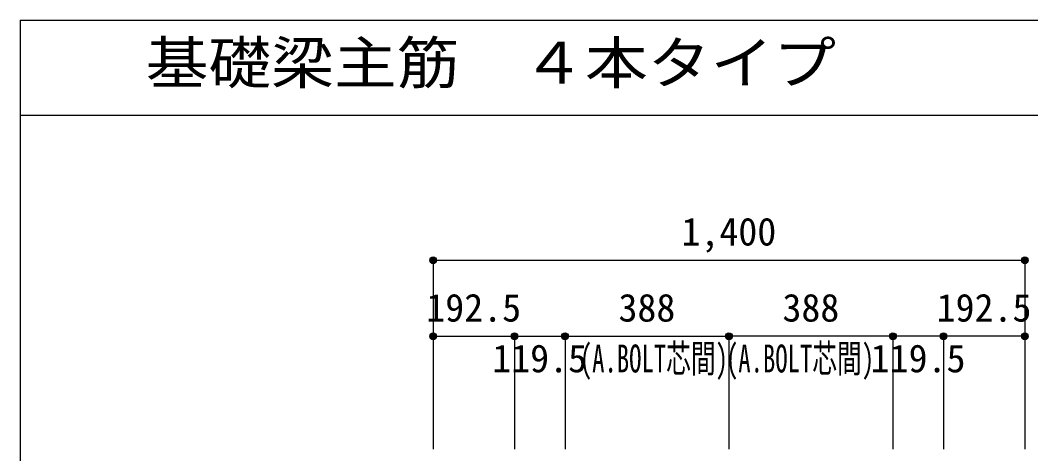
# Model space of a CAD drawing. Units: millimetres at full size, sheet at 1:30. Extents: x -5973 to 5954, y -4195 to 4201.
# Drawn here: x -5973 to -3582, y 3175 to 4201 of the extents above; entities that cross this region are included whole.
import ezdxf
from ezdxf.enums import TextEntityAlignment as Align

# ---------------------------------------------------------------- set-up
doc = ezdxf.new("R2010")
doc.units = ezdxf.units.MM
doc.header["$LTSCALE"] = 30
doc.header["$PDMODE"] = 32
doc.header["$PDSIZE"] = 15
for name, color, linetype in [('0-7_文字', 4, 'Continuous'), ('0-D_寸法', 4, 'Continuous'), ('6-7_文字', 7, 'Continuous'), ('F-0_枠', 6, 'Continuous')]:
    doc.layers.add(name, color=color, linetype=linetype)
doc.styles.add('ＭＳ ゴシック', font='')
doc.styles.get('ＭＳ ゴシック').set_extended_font_data('MS Gothic')

msp = doc.modelspace()

# ---------------------------------------------------------------- linework, layer by layer
at = {"layer": '0-D_寸法'}
for p, q in [((-4995.8, 3633.07), (-4995.8, 3453.07)), ((-4995.8, 3633.07), (-4995.8, 3453.07)), ((-4995.8, 3633.07), (-3595.8, 3633.07)), ((-4995.8, 3633.07), (-3595.8, 3633.07)), ((-3595.8, 3633.07), (-3595.8, 3186.03)), ((-4995.8, 3453.07), (-4803.3, 3453.07)), ((-4995.8, 3453.07), (-4995.8, 3186.03)), ((-4803.3, 3453.07), (-4803.3, 3186.03)), ((-4803.3, 3453.07), (-4683.8, 3453.07)), ((-4683.8, 3453.07), (-4683.8, 3186.03)), ((-3907.8, 3453.07), (-4295.8, 3453.07)), ((-4295.8, 3453.07), (-4295.8, 3186.03)), ((-3788.3, 3453.07), (-3907.8, 3453.07)), ((-3907.8, 3453.07), (-3907.8, 3186.03)), ((-3595.8, 3453.07), (-3788.3, 3453.07)), ((-3788.3, 3453.07), (-3788.3, 3186.03)), ((-3595.8, 3453.07), (-3595.8, 3186.03))]:
    msp.add_line(p, q, dxfattribs=at)
msp.add_lwpolyline([(-4683.8, 3453.07), (-4295.8, 3453.07), (-4295.8, 3186.03)], dxfattribs=at)
for centre, radius in [((-4995.8, 3633.07), 8), ((-4995.8, 3633.07), 7.2), ((-4995.8, 3633.07), 6.4), ((-4995.8, 3633.07), 5.6), ((-4995.8, 3633.07), 4.8), ((-4995.8, 3633.07), 4), ((-4995.8, 3633.07), 3.2), ((-4995.8, 3633.07), 2.4), ((-4995.8, 3633.07), 1.6), ((-3595.8, 3633.07), 8), ((-3595.8, 3633.07), 7.2), ((-3595.8, 3633.07), 6.4), ((-3595.8, 3633.07), 5.6), ((-3595.8, 3633.07), 4.8), ((-3595.8, 3633.07), 4), ((-3595.8, 3633.07), 3.2), ((-3595.8, 3633.07), 2.4), ((-3595.8, 3633.07), 1.6), ((-4995.8, 3633.07), 0.8), ((-3595.8, 3633.07), 0.8), ((-4995.8, 3453.07), 8), ((-4995.8, 3453.07), 7.2), ((-4995.8, 3453.07), 6.4), ((-4995.8, 3453.07), 5.6), ((-4995.8, 3453.07), 4.8), ((-4995.8, 3453.07), 4), ((-4995.8, 3453.07), 3.2), ((-4995.8, 3453.07), 2.4), ((-4995.8, 3453.07), 1.6), ((-4995.8, 3453.07), 0.8), ((-4803.3, 3453.07), 8), ((-4803.3, 3453.07), 7.2), ((-4803.3, 3453.07), 6.4), ((-4803.3, 3453.07), 5.6), ((-4803.3, 3453.07), 4.8), ((-4803.3, 3453.07), 4), ((-4803.3, 3453.07), 3.2), ((-4803.3, 3453.07), 2.4), ((-4803.3, 3453.07), 1.6), ((-4803.3, 3453.07), 0.8), ((-4683.8, 3453.07), 8), ((-4683.8, 3453.07), 7.2), ((-4683.8, 3453.07), 6.4), ((-4683.8, 3453.07), 5.6), ((-4683.8, 3453.07), 4.8), ((-4683.8, 3453.07), 4), ((-4683.8, 3453.07), 3.2), ((-4683.8, 3453.07), 2.4), ((-4683.8, 3453.07), 1.6), ((-4683.8, 3453.07), 0.8), ((-4295.8, 3453.07), 8), ((-4295.8, 3453.07), 8), ((-4295.8, 3453.07), 7.2), ((-4295.8, 3453.07), 7.2), ((-4295.8, 3453.07), 6.4), ((-4295.8, 3453.07), 6.4), ((-4295.8, 3453.07), 5.6), ((-4295.8, 3453.07), 5.6), ((-4295.8, 3453.07), 4.8), ((-4295.8, 3453.07), 4.8), ((-4295.8, 3453.07), 4), ((-4295.8, 3453.07), 4), ((-4295.8, 3453.07), 3.2), ((-4295.8, 3453.07), 3.2), ((-4295.8, 3453.07), 2.4), ((-4295.8, 3453.07), 2.4), ((-4295.8, 3453.07), 1.6), ((-4295.8, 3453.07), 1.6), ((-4295.8, 3453.07), 0.8), ((-4295.8, 3453.07), 0.8), ((-3907.8, 3453.07), 8), ((-3907.8, 3453.07), 7.2), ((-3907.8, 3453.07), 6.4), ((-3907.8, 3453.07), 5.6), ((-3907.8, 3453.07), 4.8), ((-3907.8, 3453.07), 4), ((-3907.8, 3453.07), 3.2), ((-3907.8, 3453.07), 2.4), ((-3907.8, 3453.07), 1.6), ((-3907.8, 3453.07), 0.8), ((-3788.3, 3453.07), 8), ((-3788.3, 3453.07), 7.2), ((-3788.3, 3453.07), 6.4), ((-3788.3, 3453.07), 5.6), ((-3788.3, 3453.07), 4.8), ((-3788.3, 3453.07), 4), ((-3788.3, 3453.07), 3.2), ((-3788.3, 3453.07), 2.4), ((-3788.3, 3453.07), 1.6), ((-3788.3, 3453.07), 0.8), ((-3595.8, 3453.07), 8), ((-3595.8, 3453.07), 7.2), ((-3595.8, 3453.07), 6.4), ((-3595.8, 3453.07), 5.6), ((-3595.8, 3453.07), 4.8), ((-3595.8, 3453.07), 4), ((-3595.8, 3453.07), 3.2), ((-3595.8, 3453.07), 2.4), ((-3595.8, 3453.07), 1.6), ((-3595.8, 3453.07), 0.8)]:
    msp.add_circle(centre, radius, dxfattribs=at)
at = {"layer": '0-D_寸法', "color": 7}
for p in [(-4995.8, 3633.07), (-4995.8, 3633.07), (-3595.8, 3633.07), (-4995.8, 3453.07), (-4803.3, 3453.07), (-4683.8, 3453.07), (-4683.8, 3453.07), (-4295.8, 3453.07), (-4295.8, 3453.07), (-4295.8, 3453.07), (-3907.8, 3453.07), (-3907.8, 3453.07), (-3788.3, 3453.07), (-3788.3, 3453.07), (-3595.8, 3453.07), (-3595.8, 3453.07)]:
    msp.add_point(p, dxfattribs=at)
at = {"layer": 'F-0_枠'}
for q in [(5954.1, 4201.15), (-5972.88, -4195.24)]:
    msp.add_line((-5972.88, 4201.15), q, dxfattribs=at)
at = {"layer": 'F-0_枠', "color": 2}
msp.add_line((-5972.88, 3976.15), (3723.6, 3976.15), dxfattribs=at)

# ---------------------------------------------------------------- texts
at = {"layer": '0-7_文字', "style": 'ＭＳ ゴシック', "width": 0.65}
for p in [(-4648.71, 3347.74), (-4302.89, 3347.74)]:
    msp.add_text('(A.BOLT芯間)', height=65.98, dxfattribs=at).set_placement(p, align=Align.BOTTOM_LEFT)
at = {"layer": '0-D_寸法', "style": 'ＭＳ ゴシック'}
for s, p in [('1,400', (-4408.3, 3648.07)), ('192.5', (-5012.05, 3468.07)), ('388', (-4557.3, 3468.07)), ('388', (-4169.3, 3468.07)), ('192.5', (-3804.55, 3468.07)), ('119.5', (-4856.05, 3348.07)), ('119.5', (-3960.55, 3348.07))]:
    msp.add_text(s, height=65.98, dxfattribs=at).set_placement(p, align=Align.BOTTOM_LEFT)
at = {"layer": '6-7_文字', "color": 2, "style": 'ＭＳ ゴシック', "width": 1.1}
msp.add_text('\u3000\u3000基礎梁主筋\u3000４本タイプ', height=98.97, dxfattribs=at).set_placement((-5972.88, 4021.15), align=Align.BOTTOM_LEFT)

doc.saveas('drawing.dxf')
